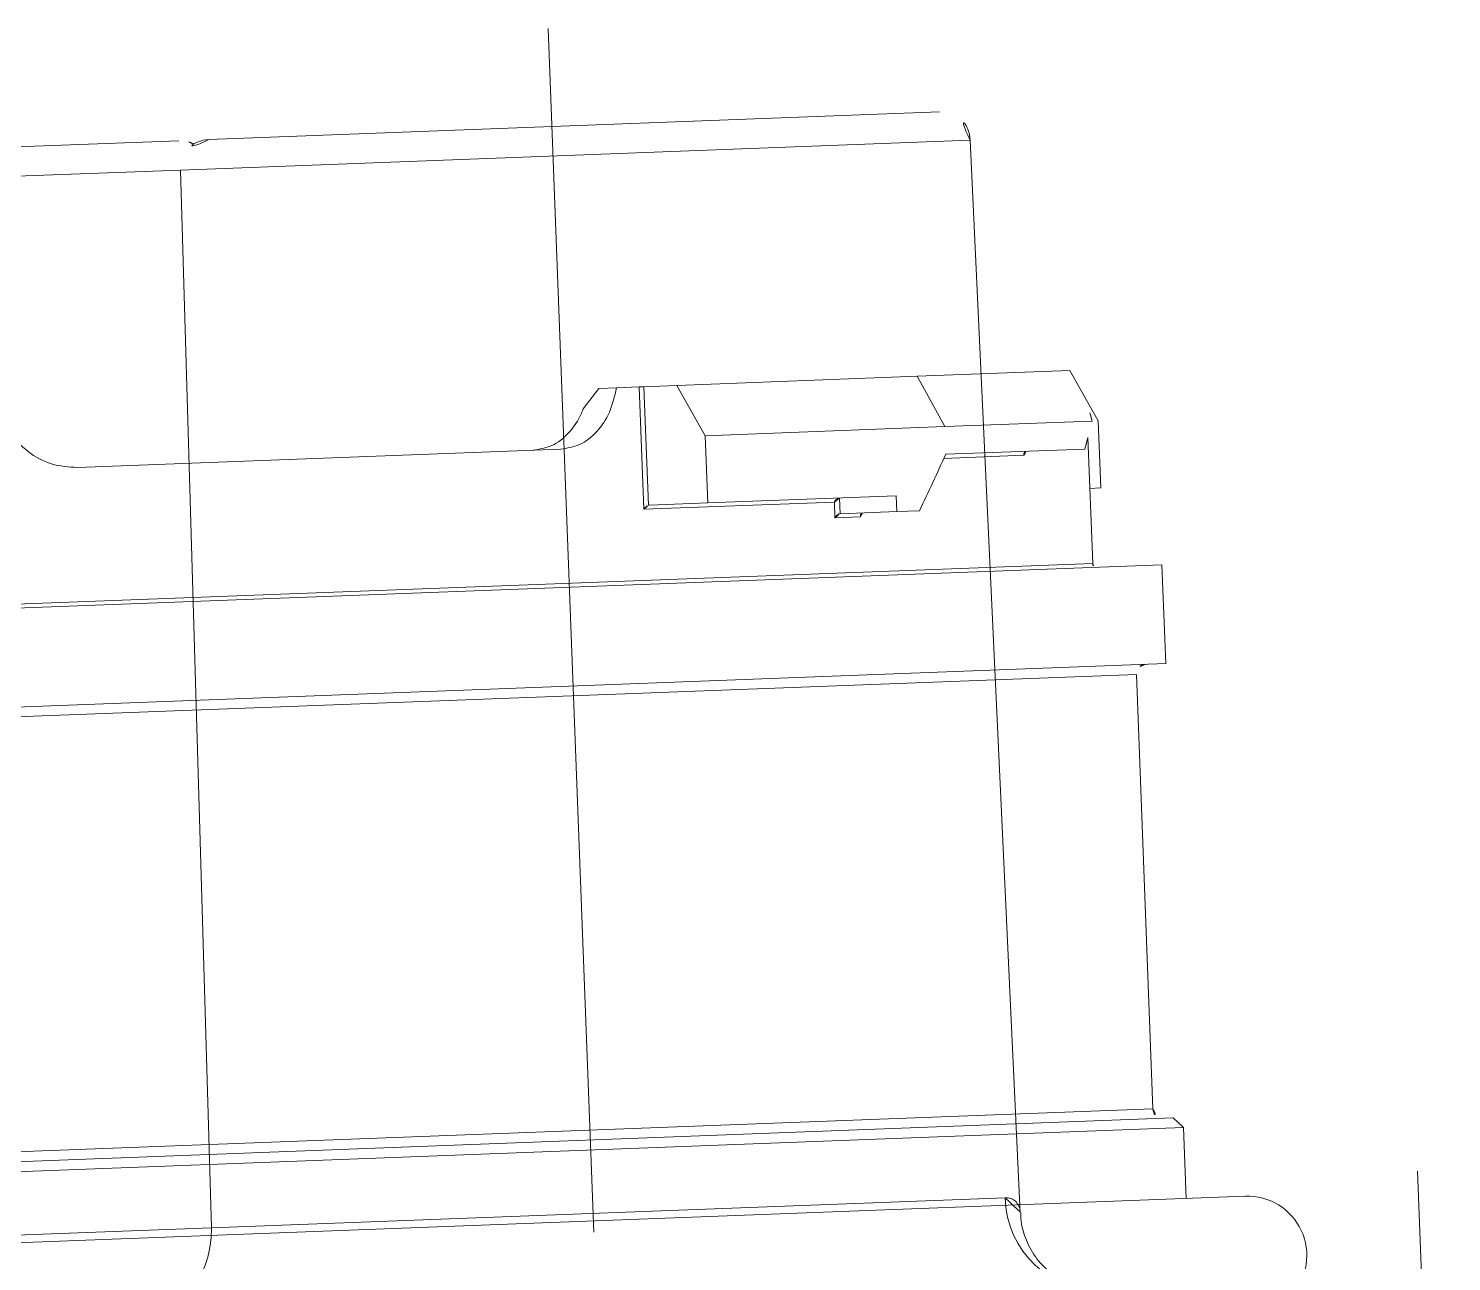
# Model space of a CAD drawing. Header units: metres. Extents: x 1956498 to 1957612, y 2277909 to 2278547.
# Drawn here: x 1956793.6275 to 1956793.6995, y 2278312.5881 to 2278312.6505 of the extents above; entities that cross this region are included whole.
import ezdxf

# ---------------------------------------------------------------- set-up
doc = ezdxf.new("R2010")
doc.units = ezdxf.units.M
doc.linetypes.add('CENTERX2', pattern=[4, 2.5, -0.5, 0.5, -0.5])
for name, color, linetype in [('UBS-100-HSI150-D3-58', 3, 'Continuous'), ('UBS-100-HSI150-D7-33', 5, 'Continuous'), ('UBS_400_DETAIL POSTE HTA TOOLKIT UBS', 7, 'Continuous')]:
    doc.layers.add(name, color=color, linetype=linetype)

# ---------------------------------------------------------------- blocks, each defined once
blk = doc.blocks.new('HSI 150 D7.33 PROFIL')
at = {"linetype": 'Continuous', "lineweight": 0}
h = blk.add_hatch(dxfattribs=at)
h.set_pattern_fill('ANSI34', color=5, scale=2, style=0)
h.set_pattern_definition([(45, (-451.8, -412.964), (-26.9408, 26.9408), []), (45, (-442.82, -412.964), (-26.9408, 26.9408), []), (45, (-433.84, -412.964), (-26.9408, 26.9408), []), (45, (-424.86, -412.964), (-26.9408, 26.9408), [])])
edge = h.paths.add_edge_path(flags=0)
edge.add_line((38.53, -77.75), (38.53, -57.591))
edge.add_spline(control_points=[(38.53, -57.591), (38.53, -55.29), (38.606, -52.989), (38.599, -50.688), (38.593, -48.681), (38.53, -46.675), (38.53, -44.669)], knot_values=[0.073026, 0.073026, 0.073026, 0.073026, 0.079882, 0.079882, 0.079882, 0.085898, 0.085898, 0.085898, 0.085898], weights=[1, 1, 1, 1, 1, 1, 1], degree=3, periodic=0)
edge.add_line((38.53, -44.669), (38.53, 12.278))
edge.add_line((38.53, 12.278), (38.83, 12.278))
edge.add_line((38.83, 12.278), (38.83, 13.594))
edge.add_line((38.83, 13.594), (38.53, 13.594))
edge.add_line((38.53, 13.594), (38.53, 16.037))
edge.add_line((38.53, 16.037), (38.83, 16.037))
edge.add_line((38.83, 16.037), (38.83, 17.396))
edge.add_line((38.83, 17.396), (38.53, 17.396))
edge.add_line((38.53, 17.396), (38.53, 19.003))
edge.add_line((38.53, 19.003), (38.83, 19.003))
edge.add_line((38.83, 19.003), (38.83, 24.216))
edge.add_line((38.83, 24.216), (38.53, 24.216))
edge.add_line((38.53, 24.216), (38.53, 31.293))
edge.add_arc((43.53, 31.293), 5, 90.5, 180, ccw=False)
edge.add_line((43.486, 36.293), (97.043, 36.761))
edge.add_arc((97.03, 38.261), 1.5, 270.5, 360)
edge.add_line((98.53, 38.261), (98.53, 39.753))
edge.add_arc((98.03, 39.753), 0.5, 0, 89.7)
edge.add_line((98.032, 40.253), (40.056, 40.556))
edge.add_arc((40.03, 35.556), 5, 89.7, 180)
edge.add_line((35.03, 35.556), (35.03, -73.75))
edge.add_line((35.03, -73.75), (-45.47, -73.75))
edge.add_line((-45.47, -73.75), (-46.47, -74.75))
edge.add_line((-46.47, -74.75), (-46.47, -78.5))
edge.add_line((-46.47, -78.5), (-43.872, -80))
edge.add_line((-43.872, -80), (-42.47, -80))
edge.add_line((-42.47, -80), (-42.47, -76.7))
edge.add_spline(control_points=[(-42.47, -76.7), (-42.47, -76.687), (-42.469, -76.674), (-42.465, -76.662), (-42.46, -76.645), (-42.452, -76.628), (-42.442, -76.613), (-42.43, -76.595), (-42.414, -76.578), (-42.396, -76.565), (-42.372, -76.546), (-42.344, -76.532), (-42.316, -76.522), (-42.275, -76.507), (-42.231, -76.5), (-42.187, -76.5)], knot_values=[0, 0, 0, 0, 0.000038, 0.000038, 0.000038, 0.000092, 0.000092, 0.000092, 0.00016, 0.00016, 0.00016, 0.000252, 0.000252, 0.000252, 0.000384, 0.000384, 0.000384, 0.000384], weights=[1, 1, 1, 1, 1, 1, 1, 1, 1, 1, 1, 1, 1, 1, 1, 1], degree=3, periodic=0)
edge.add_line((-42.187, -76.5), (-36.67, -76.5))
edge.add_arc((-36.67, -76.7), 0.2, 0, 90, ccw=False)
edge.add_line((-36.47, -76.7), (-36.47, -80))
edge.add_line((-36.47, -80), (-31.47, -80))
edge.add_line((-31.47, -80), (-31.47, -79))
edge.add_arc((-30.97, -79), 0.5, 90, 180, ccw=False)
edge.add_line((-30.97, -78.5), (-8.97, -78.5))
edge.add_arc((-8.97, -79), 0.5, 0, 90, ccw=False)
edge.add_line((-8.47, -79), (-8.47, -80))
edge.add_line((-8.47, -80), (1.03, -80))
edge.add_line((1.03, -80), (1.53, -79.5))
edge.add_line((1.53, -79.5), (1.53, -77.75))
edge.add_line((1.53, -77.75), (2.74, -77.75))
edge.add_line((2.74, -77.75), (3.79, -79.569))
edge.add_line((3.79, -79.569), (4.84, -77.75))
edge.add_line((4.84, -77.75), (5.74, -77.75))
edge.add_line((5.74, -77.75), (6.79, -79.569))
edge.add_line((6.79, -79.569), (7.84, -77.75))
edge.add_line((7.84, -77.75), (8.74, -77.75))
edge.add_line((8.74, -77.75), (9.79, -79.569))
edge.add_line((9.79, -79.569), (10.84, -77.75))
edge.add_line((10.84, -77.75), (11.74, -77.75))
edge.add_line((11.74, -77.75), (12.79, -79.569))
edge.add_line((12.79, -79.569), (13.84, -77.75))
edge.add_line((13.84, -77.75), (14.74, -77.75))
edge.add_line((14.74, -77.75), (15.79, -79.569))
edge.add_line((15.79, -79.569), (16.84, -77.75))
edge.add_line((16.84, -77.75), (17.74, -77.75))
edge.add_line((17.74, -77.75), (18.79, -79.569))
edge.add_line((18.79, -79.569), (19.84, -77.75))
edge.add_line((19.84, -77.75), (20.74, -77.75))
edge.add_line((20.74, -77.75), (21.79, -79.569))
edge.add_line((21.79, -79.569), (22.84, -77.75))
edge.add_line((22.84, -77.75), (23.74, -77.75))
edge.add_line((23.74, -77.75), (24.79, -79.569))
edge.add_line((24.79, -79.569), (25.84, -77.75))
edge.add_line((25.84, -77.75), (26.74, -77.75))
edge.add_line((26.74, -77.75), (27.79, -79.569))
edge.add_line((27.79, -79.569), (28.84, -77.75))
edge.add_line((28.84, -77.75), (29.74, -77.75))
edge.add_line((29.74, -77.75), (30.79, -79.569))
edge.add_line((30.79, -79.569), (31.84, -77.75))
edge.add_line((31.84, -77.75), (32.74, -77.75))
edge.add_line((32.74, -77.75), (33.79, -79.569))
edge.add_line((33.79, -79.569), (34.84, -77.75))
edge.add_line((34.84, -77.75), (35.74, -77.75))
edge.add_line((35.74, -77.75), (36.79, -79.569))
edge.add_line((36.79, -79.569), (37.84, -77.75))
edge.add_line((37.84, -77.75), (38.53, -77.75))
at = {"color": 5, "linetype": 'Continuous', "lineweight": 15}
for p, q in [((98.53, 5.861), (98.53, -31.117)), ((43.486, -12.628), (43.486, -30.673)), ((97.043, -31.141), (97.043, -12.628)), ((97.043, -31.141), (43.486, -30.673)), ((43.486, -30.673), (43.486, -70.851)), ((97.043, -51.13), (97.043, -31.141)), ((98.53, -32.641), (98.53, -69.619)), ((97.043, -71.119), (97.043, -51.13)), ((42.687, -71.594), (97.043, -71.119))]:
    blk.add_line(p, q, dxfattribs=at)
at = {"color": 5, "linetype": 'CENTERX2', "lineweight": 0}
for p, q in [((42.53, -50.004), (103.499, -50.004)), ((44.038, -91.75), (-1.488, -91.75))]:
    blk.add_line(p, q, dxfattribs=at)
at = {"color": 5, "linetype": 'Continuous', "lineweight": 15}
for centre, radius, start, end in [((43.53, -25.673), 5, 180, 269.5), ((97.03, -32.641), 1.5, 0, 89.5), ((97.03, -31.117), 1.5, 329.48974, 0), ((97.03, -69.619), 1.5, 270.5, 0), ((43.44, -75.762), 4.911, 89.45811, 178.94419)]:
    blk.add_arc(centre, radius, start, end, dxfattribs=at)
for points, knots in [([(43.486, -70.851), (43.475, -70.958), (43.452, -71.172), (43.292, -71.396), (43.06, -71.536), (42.852, -71.603), (42.714, -71.586), (42.687, -71.583)], [0, 0, 0, 0, 0.231115, 0.464468, 0.703393, 0.943772, 1, 1, 1, 1]), ([(38.538, -75.658), (38.546, -75.44), (38.563, -74.969), (38.838, -74.091), (39.379, -73.183), (40.183, -72.397), (41.147, -71.865), (42.029, -71.615), (42.503, -71.616), (42.682, -71.616)], [0, 0, 0, 0, 0.12944, 0.278297, 0.429636, 0.595925, 0.75448, 0.907333, 1, 1, 1, 1])]:
    blk.add_open_spline(points, degree=3, knots=knots, dxfattribs=at)
blk = doc.blocks.new('HSI 150 D3.58 PROFIL')
at = {"color": 3, "linetype": 'Continuous', "lineweight": 15}
for p, q in [((-43.1, 71.405), (-43.1, -94.595)), ((-70.197, 68.405), (-75.197, 68.405)), ((-75.197, -91.595), (-75.197, 68.405)), ((-70.197, -51.595), (-70.197, 68.405)), ((-46.697, 68.405), (-47.197, 67.905)), ((-43.1, 68.405), (-46.697, 68.405)), ((-46.697, 68.405), (-46.697, -91.595)), ((-47.197, -91.095), (-47.197, 67.905)), ((-47.697, 66.905), (-69.697, 66.905)), ((-69.697, 66.905), (-69.697, -50.845)), ((-47.697, -90.095), (-47.697, 66.905)), ((-85.197, 64.117), (-83.697, 64.892)), ((-82.599, 65.459), (-83.696, 64.893)), ((-79.197, 65.459), (-82.599, 65.459)), ((-82.599, 65.147), (-82.599, 57.687)), ((-75.397, 64.905), (-81.778, 64.905)), ((-79.197, 64.905), (-79.197, 65.459)), ((-75.397, -88.095), (-75.397, 64.905)), ((-85.197, 56.388), (-85.197, 64.117)), ((-81.197, 64.728), (-81.197, 57.687)), ((-80.997, 61.631), (-80.997, 57.587)), ((-82.599, 57.687), (-85.197, 56.388)), ((-82.599, 57.687), (-82.599, 45.559)), ((-85.197, 44.217), (-85.197, 56.388)), ((-78.397, 56.245), (-78.397, 55.107)), ((-78.397, 55.107), (-79.197, 55.107)), ((-79.197, 55.107), (-79.197, 45.559)), ((-78.397, 52.243), (-78.397, 55.107)), ((-78.197, 53.259), (-78.197, 51.966)), ((-79.196, 52.232), (-78.396, 52.232)), ((-78.997, 51.966), (-78.997, 42.317)), ((-78.197, 51.966), (-78.997, 51.966)), ((-78.396, 52.232), (-78.397, 52.243)), ((-82.599, 45.559), (-85.197, 44.217)), ((-79.197, 45.559), (-82.599, 45.559)), ((-79.197, 42.605), (-79.197, 45.559)), ((-85.197, 42.558), (-85.197, 44.217)), ((-85.197, 42.558), (-79.19, 42.558)), ((-85.197, 42.317), (-85.197, 42.558)), ((-79.19, 42.558), (-79.197, 42.605)), ((-85.197, 41.17), (-85.197, 42.317)), ((-78.997, 42.317), (-85.197, 42.317)), ((-85.197, 40.269), (-85.197, 41.17)), ((-85.197, 40.269), (-84.197, 39.45)), ((-82.197, 38.232), (-82.197, 13.763))]:
    blk.add_line(p, q, dxfattribs=at)
for centre, radius, start, end in [((-40.1, 71.405), 3, 45.573, 180), ((-69.697, 67.405), 0.5, 180, 270), ((-47.697, 67.405), 0.5, 270, 0), ((-75.397, 65.105), 0.2, 270, 0)]:
    blk.add_arc(centre, radius, start, end, dxfattribs=at)
for centre, major_axis, ratio, start_param, end_param in [((14.886, -50.936), (126.663, -98.895), 0.508568, 2.745852, 2.757452), ((-63.797, -11.595), (69.282, -69.282), 0.57735, 2.313648, 2.331638), ((-63.514, -11.595), (66.511, -66.164), 0.577346, 2.322093, 2.323987), ((-81.197, -11.595), (-69.282, 69.282), 0.57735, 5.200981, 5.235988), ((-80.914, -11.595), (66.511, -66.164), 0.577346, 2.056701, 2.059243)]:
    blk.add_ellipse(centre, major_axis=major_axis, ratio=ratio, start_param=start_param, end_param=end_param, dxfattribs=at)
for points, knots in [([(-80.997, 61.631), (-80.998, 61.63), (-81.005, 61.63), (-81.034, 61.628), (-81.083, 61.635), (-81.137, 61.665), (-81.178, 61.709), (-81.189, 61.748), (-81.194, 61.768)], [0, 0, 0, 0, 0.011546, 0.078163, 0.326153, 0.557141, 0.778385, 1, 1, 1, 1]), ([(-78.197, 53.259), (-78.198, 53.259), (-78.218, 53.255), (-78.259, 53.251), (-78.315, 53.262), (-78.36, 53.291), (-78.391, 53.332), (-78.395, 53.367), (-78.397, 53.385)], [0, 0, 0, 0, 0.010319, 0.195789, 0.410774, 0.611219, 0.805497, 1, 1, 1, 1]), ([(-78.997, 51.966), (-78.998, 51.966), (-79.012, 51.975), (-79.054, 52.002), (-79.112, 52.055), (-79.16, 52.123), (-79.188, 52.182), (-79.194, 52.215), (-79.196, 52.232)], [0, 0, 0, 0, 0.0077, 0.171331, 0.477284, 0.698976, 0.849037, 1, 1, 1, 1]), ([(-78.197, 51.966), (-78.198, 51.966), (-78.212, 51.975), (-78.254, 52.002), (-78.312, 52.055), (-78.36, 52.123), (-78.388, 52.182), (-78.394, 52.215), (-78.396, 52.232)], [0, 0, 0, 0, 0.0077, 0.171331, 0.477284, 0.698976, 0.849037, 1, 1, 1, 1]), ([(-78.997, 42.317), (-78.998, 42.317), (-79.015, 42.329), (-79.058, 42.364), (-79.116, 42.425), (-79.166, 42.497), (-79.183, 42.539), (-79.19, 42.558)], [0, 0, 0, 0, 0.008646, 0.221292, 0.557441, 0.801601, 1, 1, 1, 1]), ([(-85.197, 41.17), (-84.775, 41.055), (-83.932, 40.825), (-82.959, 40.111), (-82.316, 39.225), (-82.236, 38.556), (-82.197, 38.232)], [0, 0, 0, 0, 0.251499, 0.502807, 0.75884, 1, 1, 1, 1]), ([(-84.197, 39.45), (-84.125, 39.418), (-83.674, 39.215), (-82.959, 38.705), (-82.316, 37.821), (-82.236, 37.155), (-82.197, 36.832)], [0, 0, 0, 0, 0.060094, 0.375085, 0.696462, 1, 1, 1, 1]), ([(-82.197, 13.763), (-82.243, 13.322), (-82.334, 12.439), (-83.048, 11.264), (-84.034, 10.394), (-84.835, 10.118), (-85.197, 9.993)], [0, 0, 0, 0, 0.261818, 0.523649, 0.784526, 1, 1, 1, 1])]:
    blk.add_open_spline(points, degree=3, knots=knots, dxfattribs=at)
blk = doc.blocks.new('UBS_PDT C1752')
at = {"layer": 'UBS-100-HSI150-D3-58', "xscale": 0.001, "yscale": 0.001, "zscale": 0.001, "rotation": 180}
blk.add_blockref('HSI 150 D3.58 PROFIL', (2.667003, 0.85313), dxfattribs=at)
at = {"layer": 'UBS-100-HSI150-D7-33', "xscale": 0.001, "yscale": 0.001, "zscale": 0.001}
blk.add_blockref('HSI 150 D7.33 PROFIL', (2.667003, 0.864725), dxfattribs=at)

msp = doc.modelspace()

# ---------------------------------------------------------------- block references
at = {"layer": 'UBS_400_DETAIL POSTE HTA TOOLKIT UBS', "transparency": 33554687, "rotation": 92.17295973550951}
msp.add_blockref('UBS_PDT C1752', (1956794.572943, 2278309.912866), dxfattribs=at)

doc.saveas('drawing.dxf')
